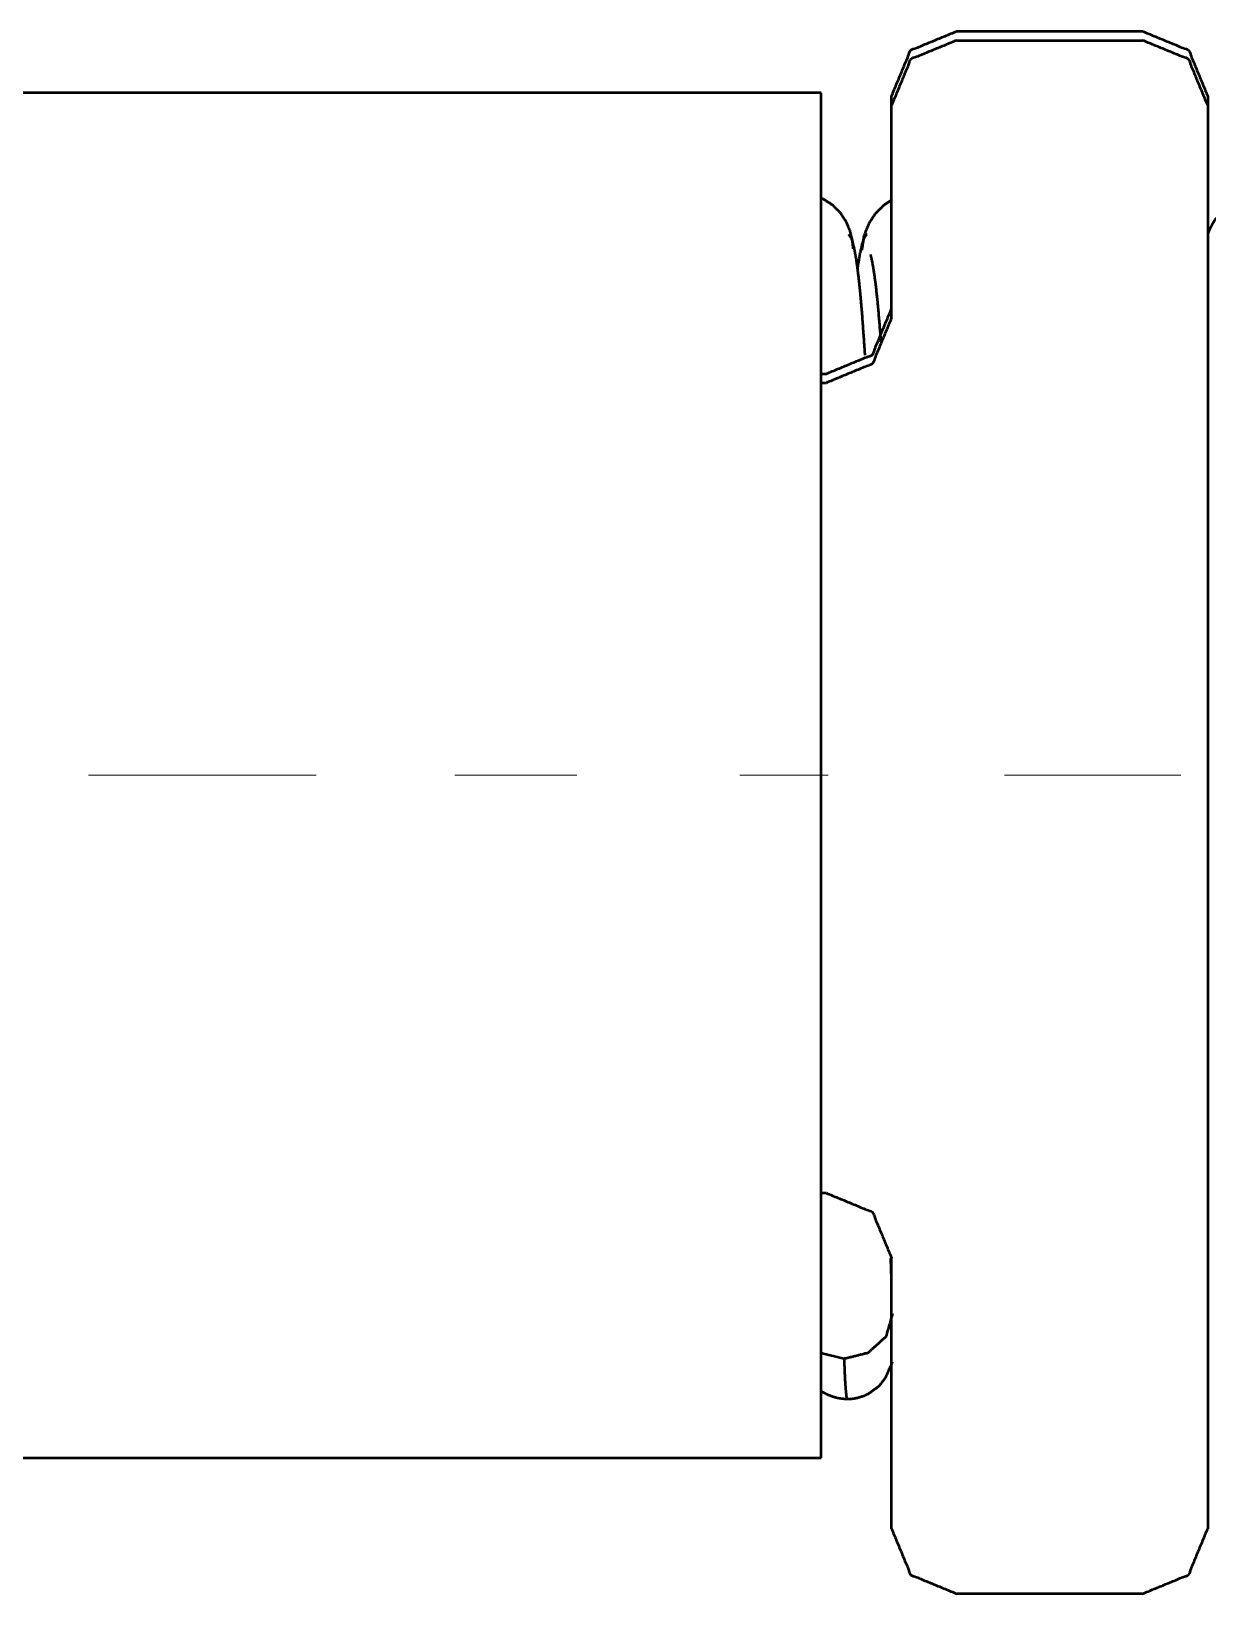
# Paper-space layout 'Layout1' of a CAD drawing. Header units: millimetres. Extents: x 0 to 420, y 0 to 297.
# Drawn here: x 194.27 to 201.49, y 119.39 to 128.99 of the extents above; entities that cross this region are included whole.
import ezdxf

# ---------------------------------------------------------------- set-up
doc = ezdxf.new("R2010")
doc.units = ezdxf.units.MM
doc.layers.add('170', color=7, linetype='Continuous', true_color=0xffffff)

psp = doc.layouts.get("Layout1")

# ---------------------------------------------------------------- linework, layer by layer
at = {"layer": '170', "color": 155, "linetype": 'Continuous', "lineweight": 50}
for p, q in [((199.9496, 128.9875), (201.091, 128.9875)), ((199.9496, 128.9317), (201.091, 128.9317)), ((199.118, 128.6086), (193.118, 128.6086)), ((199.5496, 128.5327), (199.5496, 128.5885)), ((201.491, 128.5885), (201.491, 128.5327)), ((199.5496, 127.2279), (199.5496, 128.5327)), ((201.491, 128.5327), (201.491, 119.7921)), ((199.1179, 126.8847), (199.1496, 126.8847)), ((199.1179, 126.8288), (199.1496, 126.8288)), ((199.1496, 121.8532), (199.1179, 121.8532)), ((199.5496, 121.3275), (199.5459, 121.4526)), ((199.5496, 119.7921), (199.5496, 121.4542)), ((199.116, 120.8728), (199.2576, 120.8369)), ((193.118, 120.2286), (199.118, 120.2286)), ((201.091, 119.393), (199.9496, 119.393))]:
    psp.add_line(p, q, dxfattribs=at)
at = {"layer": '170', "color": 155, "linetype": 'Continuous', "lineweight": 13}
for p, q in [((199.5496, 128.537), (199.5496, 128.5885)), ((201.491, 128.5501), (201.491, 128.537))]:
    psp.add_line(p, q, dxfattribs=at)
at = {"layer": '170', "color": 193, "linetype": 'Continuous', "lineweight": 13}
for p, q in [((194.618, 124.4186), (195.368, 124.4186)), ((196.016, 124.4186), (194.966, 124.4186)), ((196.016, 124.4186), (194.966, 124.4186)), ((196.868, 124.4186), (197.618, 124.4186)), ((197.591, 124.4186), (197.066, 124.4186)), ((197.591, 124.4186), (197.066, 124.4186)), ((198.618, 124.4186), (199.1597, 124.4186)), ((200.243, 124.4186), (201.3263, 124.4186))]:
    psp.add_line(p, q, dxfattribs=at)
at = {"layer": '170', "color": 155, "linetype": 'Continuous', "lineweight": 50}
for points, knots in [([(199.5496, 128.5885), (199.6667, 128.8706), (199.9496, 128.9875)], [0, 0, 0.499575, 1, 1]), ([(201.091, 128.9875), (201.3739, 128.8706), (201.491, 128.5885)], [0, 0, 0.500425, 1, 1]), ([(199.9496, 128.9317), (199.6667, 128.8148), (199.5496, 128.5327)], [0, 0, 0.500425, 1, 1]), ([(201.491, 128.5327), (201.3739, 128.8148), (201.091, 128.9317)], [0, 0, 0.499575, 1, 1]), ([(199.118, 120.2286), (199.118, 120.6436), (199.118, 121.8062), (199.118, 123.4863), (199.118, 125.351), (199.118, 126.2366), (199.118, 127.6945), (199.118, 128.5036), (199.118, 128.6087)], [0, 0, 0.049517, 0.188255, 0.38874, 0.611261, 0.716942, 0.890915, 0.987463, 1, 1]), ([(199.3147, 127.6506), (199.3091, 127.7078), (199.2946, 127.7634), (199.2703, 127.8196), (199.2357, 127.872), (199.1881, 127.9196), (199.131, 127.9565), (199.1193, 127.9621)], [0, 0, 0.148558, 0.296796, 0.454939, 0.617084, 0.791078, 0.96663, 1, 1]), ([(199.5454, 127.9472), (199.4974, 127.9146), (199.4474, 127.8641), (199.4091, 127.8057), (199.3793, 127.7287), (199.3664, 127.6429)], [0, 0, 0.157513, 0.350534, 0.540128, 0.764465, 1, 1]), ([(201.8004, 127.9655), (201.7492, 127.9619), (201.701, 127.9509), (201.6613, 127.9351), (201.6245, 127.9142), (201.5744, 127.8736), (201.537, 127.831), (201.5197, 127.8046), (201.508, 127.7823), (201.4993, 127.7627), (201.4928, 127.7454), (201.4909, 127.7397)], [0, 0, 0.12531, 0.24586, 0.350199, 0.453622, 0.610899, 0.74934, 0.826428, 0.887797, 0.940208, 0.985247, 1, 1]), ([(199.3878, 126.9983), (199.3685, 127.2652), (199.3576, 127.3873), (199.3464, 127.4923), (199.3342, 127.5833), (199.3218, 127.6535), (199.3085, 127.7039), (199.2949, 127.7299), (199.286, 127.7338)], [0, 0, 0.356739, 0.520271, 0.660964, 0.783343, 0.878464, 0.94788, 0.987089, 1, 1]), ([(199.4, 127.7383), (199.396, 127.7379), (199.3819, 127.7207), (199.3676, 127.6791), (199.3538, 127.6172), (199.34, 127.5345), (199.34, 127.5343)], [0, 0, 0.018599, 0.120895, 0.322799, 0.613944, 0.999093, 1, 1]), ([(199.42, 127.6159), (199.4355, 127.5427), (199.4506, 127.4379), (199.4651, 127.3025), (199.4791, 127.137), (199.483, 127.0847)], [0, 0, 0.139862, 0.337534, 0.591819, 0.902043, 1, 1]), ([(199.1496, 126.8847), (199.4324, 127.0015), (199.5496, 127.2837)], [0, 0, 0.500425, 1, 1]), ([(199.5496, 127.2279), (199.4324, 126.9457), (199.1496, 126.8289)], [0, 0, 0.499583, 1, 1]), ([(199.1496, 121.8532), (199.4324, 121.7363), (199.5496, 121.4542)], [0, 0, 0.500425, 1, 1]), ([(199.2576, 120.8369), (199.2577, 120.8369), (199.4072, 120.874), (199.5179, 120.9745), (199.5574, 121.1141)], [0, 0, 0.000092, 0.343434, 0.676688, 1, 1]), ([(199.2576, 120.8369), (199.2649, 120.6745), (199.2728, 120.596), (199.2751, 120.5898)], [0, 0, 0.655313, 0.973251, 1, 1]), ([(199.2707, 120.5895), (199.2896, 120.5897), (199.3074, 120.5909), (199.3259, 120.5935), (199.3429, 120.5971), (199.3794, 120.6085), (199.4092, 120.6221), (199.4739, 120.669), (199.5144, 120.7219), (199.5563, 120.8173)], [0, 0, 0.047946, 0.093059, 0.14046, 0.184571, 0.281394, 0.364435, 0.566914, 0.736015, 1, 1]), ([(199.1153, 120.6391), (199.1451, 120.622), (199.16, 120.615), (199.176, 120.6086), (199.1923, 120.6031), (199.2092, 120.5984), (199.2266, 120.5947), (199.2443, 120.592), (199.2626, 120.5903), (199.2808, 120.5898)], [0, 0, 0.196201, 0.290269, 0.388744, 0.486664, 0.587088, 0.688994, 0.790736, 0.895863, 1, 1]), ([(199.5496, 119.7921), (199.6667, 119.5099), (199.9496, 119.393)], [0, 0, 0.499575, 1, 1]), ([(201.091, 119.393), (201.3739, 119.5099), (201.491, 119.7921)], [0, 0, 0.500425, 1, 1])]:
    psp.add_open_spline(points, degree=1, knots=knots, dxfattribs=at)

doc.saveas('drawing.dxf')
